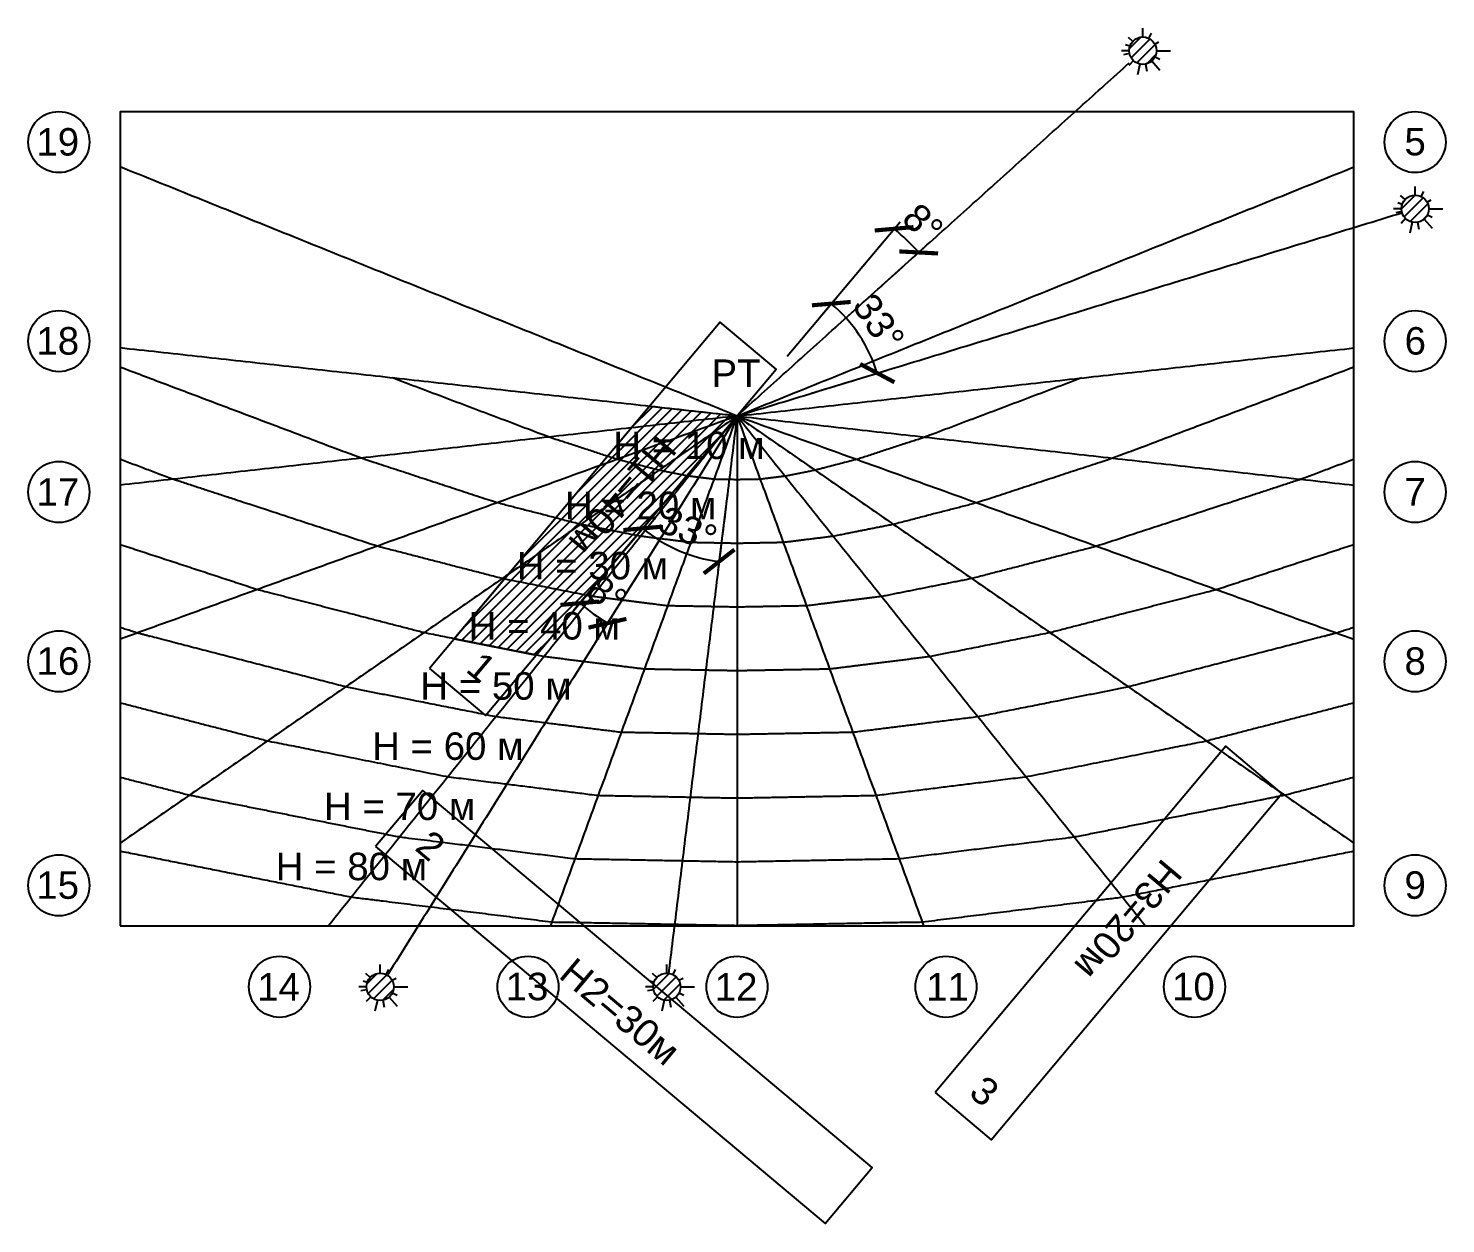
# Model space of a CAD drawing. Header units: metres. Extents: x -136 to 1605, y -2105 to 333.
# Drawn here: x -115.9 to 115.9, y -1132.2 to -936.6 of the extents above; entities that cross this region are included whole.
import ezdxf

# ---------------------------------------------------------------- set-up
doc = ezdxf.new("R2010")
doc.units = ezdxf.units.M
doc.layers.add('118', color=7, linetype='Continuous', true_color=0x000000)
doc.styles.add('Meters Architectural', font='arial.ttf')
doc.dimstyles.new('Meters Architectural', dxfattribs={"dimscale": 1.5, "dimtxt": 3, "dimasz": 3, "dimexe": 1, "dimexo": 0.5, "dimgap": 1, "dimtad": 1, "dimtoh": 1, "dimdec": 0, "dimzin": 1, "dimdsep": 46, "dimtxsty": 'Meters Architectural', "dimblk": 'ARCHTICK', "dimcen": 3, "dimdle": 1.5, "dimadec": 0, "dimazin": 1, "dimtfac": 1, "dimtdec": 4, "dimtix": 1, "dimtofl": 0, "dimtmove": 1, "dimatfit": 3, "dimldrblk": 'OPEN90', "dimfxl": 1, "dimtolj": 1, "dimtzin": 1, "dimarcsym": 0})
pattern_1 = [(45, (-6e-16, 0), (-0.8838835, 0.8838835), [])]

# ---------------------------------------------------------------- blocks, each defined once
blk = doc.blocks.new('_ArchTick')
at = {"color": 0, "linetype": 'ByBlock', "const_width": 0.15}
blk.add_lwpolyline([(-0.5, -0.5), (0.5, 0.5)], dxfattribs=at)
blk = doc.blocks.new('*D35')
at = {"layer": '118', "color": 0, "lineweight": -2}
for p, q in [((-8.2, -1009.77), (-16.39, -1019.53)), ((-1.55, -1012.65), (-3.11, -1025.31))]:
    blk.add_line(p, q, dxfattribs=at)
blk.add_arc((0, -1000), 24, 230, 263, dxfattribs=at)
at = {"layer": 'Defpoints', "color": 0}
for p in [(0, -1000), (0, -1000), (-7.71, -1009.19), (-1.46, -1011.91), (-11.64, -1020.99)]:
    blk.add_point(p, dxfattribs=at)
at = {"layer": '118', "color": 0, "lineweight": -2, "xscale": 4.5, "yscale": 4.5, "zscale": 4.5}
for p, rotation in [((-15.43, -1018.39), 140.0000000000002), ((-2.92, -1023.82), 352.9999999999695)]:
    blk.add_blockref('_ArchTick', p, dxfattribs=dict(at, rotation=rotation))
at = {"layer": '118', "color": 0, "insert": (-8.06, -1018.53), "char_height": 4.5, "attachment_point": 5, "rotation": 336.5, "style": 'Meters Architectural'}
blk.add_mtext('\\A1;33%%d', dxfattribs=at)
blk = doc.blocks.new('_Open90')
at = {"color": 0, "linetype": 'ByBlock', "lineweight": -2}
for p, q in [((0, 0), (-1, 0)), ((-0.5, 0.5), (0, 0)), ((0, 0), (-0.5, -0.5))]:
    blk.add_line(p, q, dxfattribs=at)
blk = doc.blocks.new('*D36')
at = {"layer": '118', "color": 0, "lineweight": -2}
for p, q in [((8.2, -990.23), (16.39, -980.47)), ((12.19, -996.27), (24.39, -992.54))]:
    blk.add_line(p, q, dxfattribs=at)
blk.add_arc((0, -1000), 24, 17, 50, dxfattribs=at)
at = {"layer": 'Defpoints', "color": 0}
for p in [(21.19, -988.73), (7.71, -990.81), (11.48, -996.49), (0, -1000), (0, -1000)]:
    blk.add_point(p, dxfattribs=at)
at = {"layer": '118', "color": 0, "lineweight": -2, "xscale": 4.5, "yscale": 4.5, "zscale": 4.5}
for p, rotation in [((15.43, -981.61), 140.0000000000002), ((22.95, -992.98), 287.0000000000308)]:
    blk.add_blockref('_ArchTick', p, dxfattribs=dict(at, rotation=rotation))
at = {"layer": '118', "color": 0, "insert": (23.18, -984.66), "char_height": 4.5, "attachment_point": 5, "rotation": 303.5, "style": 'Meters Architectural'}
blk.add_mtext('\\A1;33%%d', dxfattribs=at)
blk = doc.blocks.new('*D37')
at = {"layer": '118', "color": 0, "lineweight": -2}
for p, q in [((-13.34, -1015.9), (-26.68, -1031.79)), ((-11, -1017.6), (-21.99, -1035.19))]:
    blk.add_line(p, q, dxfattribs=at)
blk.add_arc((0, -1000), 40, 230, 238, dxfattribs=at)
at = {"layer": 'Defpoints', "color": 0}
for p in [(0, -1000), (0, -1000), (-12.86, -1015.32), (-10.6, -1016.96), (-24.26, -1031.8)]:
    blk.add_point(p, dxfattribs=at)
at = {"layer": '118', "color": 0, "lineweight": -2, "xscale": 4.5, "yscale": 4.5, "zscale": 4.5}
for p, rotation in [((-25.71, -1030.64), 140), ((-21.2, -1033.92), 327.9999999999927)]:
    blk.add_blockref('_ArchTick', p, dxfattribs=dict(at, rotation=rotation))
at = {"layer": '118', "color": 0, "insert": (-21.28, -1029.29), "char_height": 4.5, "attachment_point": 5, "rotation": 324, "style": 'Meters Architectural'}
blk.add_mtext('\\A1;8%%d', dxfattribs=at)
blk = doc.blocks.new('*D38')
at = {"layer": '118', "color": 0, "lineweight": -2}
for p, q in [((13.34, -984.1), (26.68, -968.21)), ((15.42, -986.12), (30.84, -972.23))]:
    blk.add_line(p, q, dxfattribs=at)
blk.add_arc((0, -1000), 40, 42, 50, dxfattribs=at)
at = {"layer": 'Defpoints', "color": 0}
for p in [(28.45, -971.88), (12.86, -984.68), (14.86, -986.62), (0, -1000), (0, -1000)]:
    blk.add_point(p, dxfattribs=at)
at = {"layer": '118', "color": 0, "lineweight": -2, "xscale": 4.5, "yscale": 4.5, "zscale": 4.5}
for p, rotation in [((25.71, -969.36), 140.0000000000001), ((29.73, -973.23), 312.0000000000075)]:
    blk.add_blockref('_ArchTick', p, dxfattribs=dict(at, rotation=rotation))
at = {"layer": '118', "color": 0, "insert": (30.42, -968.49), "char_height": 4.5, "attachment_point": 5, "rotation": 316, "style": 'Meters Architectural'}
blk.add_mtext('\\A1;8%%d', dxfattribs=at)

msp = doc.modelspace()

# ---------------------------------------------------------------- hatches: boundary and pattern name
at = {"layer": '118', "true_color": 0xff6b6b}
h = msp.add_hatch(dxfattribs=at)
h.set_pattern_fill('Hatch1', color=11, scale=10, angle=45, style=0, pattern_type=2)
h.set_pattern_definition([(45, (-5e-15, 0), (-0.8838835, 0.8838835), [])])
h.paths.add_polyline_path([(67.4, -938.21), (67.36, -938.19), (67.31, -938.17), (67.26, -938.15), (67.22, -938.13), (67.17, -938.11), (67.12, -938.1), (67.07, -938.08), (67.02, -938.06), (66.97, -938.05), (66.92, -938.04), (66.86, -938.03), (66.81, -938.02), (66.76, -938.01), (66.7, -938), (66.65, -937.99), (66.59, -937.99), (66.54, -937.98), (66.48, -937.98), (66.43, -937.98), (66.37, -937.98), (66.31, -937.98), (66.26, -937.98), (66.2, -937.99), (66.14, -937.99), (66.09, -938), (66.03, -938.01), (65.97, -938.02), (65.92, -938.03), (65.86, -938.04), (65.8, -938.06), (65.75, -938.07), (65.69, -938.09), (65.64, -938.11), (65.58, -938.13), (65.53, -938.15), (65.48, -938.18), (65.43, -938.2), (65.37, -938.23), (65.32, -938.25), (65.27, -938.28), (65.22, -938.31), (65.18, -938.34), (65.13, -938.37), (65.08, -938.41), (65.04, -938.44), (64.99, -938.47), (64.95, -938.51), (64.91, -938.55), (64.87, -938.58), (64.83, -938.62), (64.79, -938.66), (64.75, -938.7), (64.72, -938.74), (64.68, -938.78), (64.65, -938.82), (64.62, -938.87), (64.58, -938.91), (64.55, -938.95), (64.53, -938.99), (64.5, -939.04), (64.47, -939.08), (64.45, -939.13), (64.42, -939.17), (64.4, -939.21), (64.38, -939.26), (64.36, -939.3), (64.34, -939.35), (64.32, -939.4), (64.3, -939.45), (64.28, -939.49), (64.27, -939.54), (64.25, -939.59), (64.24, -939.64), (64.22, -939.7), (64.21, -939.75), (64.2, -939.8), (64.19, -939.86), (64.18, -939.91), (64.18, -939.96), (64.17, -940.02), (64.17, -940.08), (64.17, -940.13), (64.16, -940.19), (64.16, -940.24), (64.17, -940.3), (64.17, -940.36), (64.17, -940.41), (64.18, -940.47), (64.19, -940.53), (64.19, -940.58), (64.21, -940.64), (64.22, -940.7), (64.23, -940.75), (64.24, -940.81), (64.26, -940.87), (64.28, -940.92), (64.3, -940.98), (64.32, -941.03), (64.34, -941.08), (64.36, -941.14), (64.39, -941.19), (64.41, -941.24), (64.44, -941.29), (64.47, -941.34), (64.5, -941.39), (64.53, -941.44), (64.56, -941.48), (64.59, -941.53), (64.63, -941.58), (64.66, -941.62), (64.7, -941.66), (64.73, -941.7), (64.77, -941.75), (64.81, -941.79), (64.85, -941.82), (64.89, -941.86), (64.93, -941.9), (64.97, -941.93), (65.01, -941.97), (65.05, -942), (65.1, -942.03), (65.14, -942.06), (65.18, -942.09), (65.22, -942.12), (65.27, -942.14), (65.31, -942.17), (65.36, -942.19), (65.4, -942.21), (65.44, -942.23), (65.49, -942.26), (65.54, -942.28), (65.58, -942.3), (65.63, -942.31), (65.68, -942.33), (65.73, -942.35), (65.78, -942.36), (65.83, -942.38), (65.88, -942.39), (65.94, -942.4), (65.99, -942.41), (66.04, -942.42), (66.1, -942.43), (66.15, -942.44), (66.21, -942.44), (66.26, -942.45), (66.32, -942.45), (66.37, -942.45), (66.43, -942.45), (66.49, -942.45), (66.54, -942.44), (66.6, -942.44), (66.66, -942.43), (66.71, -942.43), (66.77, -942.42), (66.83, -942.41), (66.88, -942.4), (66.94, -942.38), (67, -942.37), (67.05, -942.35), (67.11, -942.33), (67.16, -942.32), (67.22, -942.3), (67.27, -942.27), (67.32, -942.25), (67.37, -942.23), (67.43, -942.2), (67.48, -942.17), (67.53, -942.14), (67.58, -942.12), (67.62, -942.08), (67.67, -942.05), (67.72, -942.02), (67.76, -941.99), (67.81, -941.95), (67.85, -941.92), (67.89, -941.88), (67.93, -941.84), (67.97, -941.8), (68.01, -941.76), (68.05, -941.72), (68.08, -941.68), (68.12, -941.64), (68.15, -941.6), (68.18, -941.56), (68.22, -941.52), (68.25, -941.48), (68.27, -941.43), (68.3, -941.39), (68.33, -941.35), (68.35, -941.3), (68.38, -941.26), (68.4, -941.21), (68.42, -941.17), (68.44, -941.12), (68.46, -941.08), (68.48, -941.03), (68.5, -940.98), (68.52, -940.93), (68.53, -940.88), (68.55, -940.83), (68.56, -940.78), (68.58, -940.73), (68.59, -940.68), (68.6, -940.62), (68.61, -940.57), (68.62, -940.52), (68.62, -940.46), (68.63, -940.41), (68.63, -940.35), (68.63, -940.3), (68.64, -940.24), (68.64, -940.18), (68.63, -940.13), (68.63, -940.07), (68.63, -940.01), (68.62, -939.96), (68.61, -939.9), (68.6, -939.84), (68.59, -939.79), (68.58, -939.73), (68.57, -939.67), (68.55, -939.62), (68.54, -939.56), (68.52, -939.51), (68.5, -939.45), (68.48, -939.4), (68.46, -939.34), (68.44, -939.29), (68.41, -939.24), (68.39, -939.19), (68.36, -939.14), (68.33, -939.09), (68.3, -939.04), (68.27, -938.99), (68.24, -938.94), (68.21, -938.9), (68.17, -938.85), (68.14, -938.81), (68.1, -938.76), (68.07, -938.72), (68.03, -938.68), (67.99, -938.64), (67.95, -938.6), (67.91, -938.57), (67.87, -938.53), (67.83, -938.49), (67.79, -938.46), (67.75, -938.43), (67.7, -938.4), (67.66, -938.37), (67.62, -938.34), (67.58, -938.31), (67.53, -938.28), (67.49, -938.26), (67.44, -938.24)], flags=0)
h = msp.add_hatch(dxfattribs=at)
h.set_pattern_fill('Hatch1', color=11, scale=10, angle=45, style=0, pattern_type=2)
h.set_pattern_definition([(45, (6e-15, 0), (-0.8838835, 0.8838835), [])])
h.paths.add_polyline_path([(111.95, -964.08), (111.9, -964.06), (111.86, -964.04), (111.81, -964.02), (111.76, -964), (111.71, -963.98), (111.67, -963.96), (111.62, -963.95), (111.57, -963.93), (111.51, -963.92), (111.46, -963.9), (111.41, -963.89), (111.36, -963.88), (111.3, -963.87), (111.25, -963.87), (111.19, -963.86), (111.14, -963.85), (111.08, -963.85), (111.03, -963.85), (110.97, -963.84), (110.92, -963.84), (110.86, -963.85), (110.8, -963.85), (110.75, -963.85), (110.69, -963.86), (110.63, -963.87), (110.57, -963.88), (110.52, -963.89), (110.46, -963.9), (110.41, -963.91), (110.35, -963.93), (110.29, -963.94), (110.24, -963.96), (110.18, -963.98), (110.13, -964), (110.08, -964.02), (110.02, -964.04), (109.97, -964.07), (109.92, -964.09), (109.87, -964.12), (109.82, -964.15), (109.77, -964.18), (109.72, -964.21), (109.67, -964.24), (109.63, -964.27), (109.58, -964.31), (109.54, -964.34), (109.5, -964.38), (109.45, -964.41), (109.41, -964.45), (109.37, -964.49), (109.34, -964.53), (109.3, -964.57), (109.26, -964.61), (109.23, -964.65), (109.19, -964.69), (109.16, -964.73), (109.13, -964.78), (109.1, -964.82), (109.07, -964.86), (109.04, -964.9), (109.02, -964.95), (108.99, -964.99), (108.97, -965.04), (108.95, -965.08), (108.92, -965.13), (108.9, -965.17), (108.88, -965.22), (108.86, -965.26), (108.85, -965.31), (108.83, -965.36), (108.81, -965.41), (108.8, -965.46), (108.78, -965.51), (108.77, -965.56), (108.76, -965.62), (108.75, -965.67), (108.74, -965.72), (108.73, -965.78), (108.72, -965.83), (108.72, -965.89), (108.71, -965.94), (108.71, -966), (108.71, -966.05), (108.71, -966.11), (108.71, -966.17), (108.71, -966.22), (108.72, -966.28), (108.72, -966.34), (108.73, -966.39), (108.74, -966.45), (108.75, -966.51), (108.76, -966.56), (108.78, -966.62), (108.79, -966.68), (108.81, -966.73), (108.82, -966.79), (108.84, -966.84), (108.86, -966.9), (108.89, -966.95), (108.91, -967), (108.93, -967.06), (108.96, -967.11), (108.99, -967.16), (109.01, -967.21), (109.04, -967.26), (109.07, -967.3), (109.11, -967.35), (109.14, -967.4), (109.17, -967.44), (109.21, -967.49), (109.24, -967.53), (109.28, -967.57), (109.32, -967.61), (109.36, -967.65), (109.39, -967.69), (109.43, -967.73), (109.47, -967.76), (109.52, -967.8), (109.56, -967.83), (109.6, -967.87), (109.64, -967.9), (109.68, -967.93), (109.73, -967.95), (109.77, -967.98), (109.81, -968.01), (109.86, -968.03), (109.9, -968.06), (109.95, -968.08), (109.99, -968.1), (110.04, -968.12), (110.08, -968.14), (110.13, -968.16), (110.18, -968.18), (110.23, -968.2), (110.28, -968.21), (110.33, -968.23), (110.38, -968.24), (110.43, -968.26), (110.48, -968.27), (110.53, -968.28), (110.59, -968.29), (110.64, -968.3), (110.7, -968.3), (110.75, -968.31), (110.81, -968.31), (110.86, -968.31), (110.92, -968.32), (110.98, -968.32), (111.03, -968.31), (111.09, -968.31), (111.15, -968.31), (111.2, -968.3), (111.26, -968.29), (111.32, -968.29), (111.37, -968.28), (111.43, -968.26), (111.49, -968.25), (111.54, -968.24), (111.6, -968.22), (111.65, -968.2), (111.71, -968.18), (111.76, -968.16), (111.82, -968.14), (111.87, -968.12), (111.92, -968.09), (111.97, -968.07), (112.02, -968.04), (112.07, -968.01), (112.12, -967.98), (112.17, -967.95), (112.22, -967.92), (112.26, -967.89), (112.31, -967.85), (112.35, -967.82), (112.4, -967.78), (112.44, -967.75), (112.48, -967.71), (112.52, -967.67), (112.56, -967.63), (112.59, -967.59), (112.63, -967.55), (112.66, -967.51), (112.7, -967.47), (112.73, -967.43), (112.76, -967.39), (112.79, -967.34), (112.82, -967.3), (112.85, -967.26), (112.87, -967.21), (112.9, -967.17), (112.92, -967.12), (112.95, -967.08), (112.97, -967.04), (112.99, -966.99), (113.01, -966.94), (113.03, -966.9), (113.05, -966.85), (113.06, -966.8), (113.08, -966.75), (113.09, -966.7), (113.11, -966.65), (113.12, -966.6), (113.13, -966.54), (113.14, -966.49), (113.15, -966.44), (113.16, -966.38), (113.17, -966.33), (113.17, -966.27), (113.18, -966.22), (113.18, -966.16), (113.18, -966.11), (113.18, -966.05), (113.18, -965.99), (113.18, -965.94), (113.17, -965.88), (113.17, -965.82), (113.16, -965.77), (113.15, -965.71), (113.14, -965.65), (113.13, -965.6), (113.12, -965.54), (113.1, -965.48), (113.08, -965.43), (113.07, -965.37), (113.05, -965.32), (113.03, -965.26), (113.01, -965.21), (112.98, -965.16), (112.96, -965.11), (112.93, -965.05), (112.91, -965), (112.88, -964.95), (112.85, -964.9), (112.82, -964.86), (112.79, -964.81), (112.75, -964.76), (112.72, -964.72), (112.68, -964.67), (112.65, -964.63), (112.61, -964.59), (112.57, -964.55), (112.54, -964.51), (112.5, -964.47), (112.46, -964.43), (112.42, -964.4), (112.38, -964.36), (112.34, -964.33), (112.29, -964.3), (112.25, -964.26), (112.21, -964.23), (112.17, -964.21), (112.12, -964.18), (112.08, -964.15), (112.03, -964.13), (111.99, -964.1)], flags=0)
at = {"layer": '118', "true_color": 0xd671f5}
h = msp.add_hatch(dxfattribs=at)
h.set_pattern_fill('Hatch1', color=201, scale=10, angle=45, style=0, pattern_type=2)
h.set_pattern_definition([(45, (3e-16, 0), (-0.8838835, 0.8838835), [])])
h.paths.add_polyline_path([(-32.84, -1039.13), (0, -1000), (-14.34, -998.42), (-46.26, -1036.46)], flags=0)
at = {"layer": '118', "true_color": 0xff6b6b}
h = msp.add_hatch(dxfattribs=at)
h.set_pattern_fill('Hatch1', color=11, scale=10, angle=45, style=0, pattern_type=2)
h.set_pattern_definition(pattern_1)
h.paths.add_polyline_path([(-57.38, -1091.42), (-57.42, -1091.4), (-57.47, -1091.38), (-57.51, -1091.36), (-57.56, -1091.34), (-57.61, -1091.32), (-57.66, -1091.31), (-57.71, -1091.29), (-57.76, -1091.27), (-57.81, -1091.26), (-57.86, -1091.25), (-57.91, -1091.24), (-57.97, -1091.23), (-58.02, -1091.22), (-58.07, -1091.21), (-58.13, -1091.2), (-58.18, -1091.2), (-58.24, -1091.19), (-58.3, -1091.19), (-58.35, -1091.19), (-58.41, -1091.19), (-58.46, -1091.19), (-58.52, -1091.19), (-58.58, -1091.2), (-58.63, -1091.2), (-58.69, -1091.21), (-58.75, -1091.22), (-58.81, -1091.23), (-58.86, -1091.24), (-58.92, -1091.25), (-58.97, -1091.27), (-59.03, -1091.28), (-59.08, -1091.3), (-59.14, -1091.32), (-59.19, -1091.34), (-59.25, -1091.36), (-59.3, -1091.39), (-59.35, -1091.41), (-59.4, -1091.44), (-59.45, -1091.46), (-59.5, -1091.49), (-59.55, -1091.52), (-59.6, -1091.55), (-59.65, -1091.58), (-59.69, -1091.62), (-59.74, -1091.65), (-59.78, -1091.68), (-59.83, -1091.72), (-59.87, -1091.76), (-59.91, -1091.79), (-59.95, -1091.83), (-59.99, -1091.87), (-60.02, -1091.91), (-60.06, -1091.95), (-60.1, -1091.99), (-60.13, -1092.03), (-60.16, -1092.08), (-60.19, -1092.12), (-60.22, -1092.16), (-60.25, -1092.2), (-60.28, -1092.25), (-60.31, -1092.29), (-60.33, -1092.34), (-60.35, -1092.38), (-60.38, -1092.42), (-60.4, -1092.47), (-60.42, -1092.51), (-60.44, -1092.56), (-60.46, -1092.61), (-60.48, -1092.66), (-60.49, -1092.7), (-60.51, -1092.75), (-60.53, -1092.8), (-60.54, -1092.85), (-60.55, -1092.91), (-60.56, -1092.96), (-60.58, -1093.01), (-60.58, -1093.07), (-60.59, -1093.12), (-60.6, -1093.17), (-60.6, -1093.23), (-60.61, -1093.29), (-60.61, -1093.34), (-60.61, -1093.4), (-60.61, -1093.45), (-60.61, -1093.51), (-60.61, -1093.57), (-60.6, -1093.62), (-60.6, -1093.68), (-60.59, -1093.74), (-60.58, -1093.79), (-60.57, -1093.85), (-60.56, -1093.91), (-60.55, -1093.96), (-60.53, -1094.02), (-60.52, -1094.08), (-60.5, -1094.13), (-60.48, -1094.19), (-60.46, -1094.24), (-60.44, -1094.29), (-60.41, -1094.35), (-60.39, -1094.4), (-60.36, -1094.45), (-60.34, -1094.5), (-60.31, -1094.55), (-60.28, -1094.6), (-60.25, -1094.65), (-60.22, -1094.69), (-60.18, -1094.74), (-60.15, -1094.79), (-60.12, -1094.83), (-60.08, -1094.87), (-60.04, -1094.91), (-60.01, -1094.96), (-59.97, -1095), (-59.93, -1095.03), (-59.89, -1095.07), (-59.85, -1095.11), (-59.81, -1095.14), (-59.77, -1095.18), (-59.72, -1095.21), (-59.68, -1095.24), (-59.64, -1095.27), (-59.6, -1095.3), (-59.55, -1095.33), (-59.51, -1095.35), (-59.47, -1095.38), (-59.42, -1095.4), (-59.38, -1095.42), (-59.33, -1095.44), (-59.29, -1095.47), (-59.24, -1095.49), (-59.19, -1095.5), (-59.15, -1095.52), (-59.1, -1095.54), (-59.05, -1095.56), (-59, -1095.57), (-58.95, -1095.59), (-58.89, -1095.6), (-58.84, -1095.61), (-58.79, -1095.62), (-58.73, -1095.63), (-58.68, -1095.64), (-58.63, -1095.65), (-58.57, -1095.65), (-58.52, -1095.66), (-58.46, -1095.66), (-58.4, -1095.66), (-58.35, -1095.66), (-58.29, -1095.66), (-58.23, -1095.65), (-58.18, -1095.65), (-58.12, -1095.64), (-58.06, -1095.64), (-58.01, -1095.63), (-57.95, -1095.62), (-57.89, -1095.61), (-57.84, -1095.59), (-57.78, -1095.58), (-57.73, -1095.56), (-57.67, -1095.54), (-57.62, -1095.53), (-57.56, -1095.51), (-57.51, -1095.48), (-57.45, -1095.46), (-57.4, -1095.44), (-57.35, -1095.41), (-57.3, -1095.38), (-57.25, -1095.35), (-57.2, -1095.33), (-57.15, -1095.29), (-57.11, -1095.26), (-57.06, -1095.23), (-57.01, -1095.2), (-56.97, -1095.16), (-56.93, -1095.13), (-56.89, -1095.09), (-56.85, -1095.05), (-56.81, -1095.01), (-56.77, -1094.97), (-56.73, -1094.93), (-56.69, -1094.89), (-56.66, -1094.85), (-56.63, -1094.81), (-56.59, -1094.77), (-56.56, -1094.73), (-56.53, -1094.69), (-56.5, -1094.64), (-56.48, -1094.6), (-56.45, -1094.56), (-56.42, -1094.51), (-56.4, -1094.47), (-56.38, -1094.42), (-56.36, -1094.38), (-56.33, -1094.33), (-56.31, -1094.29), (-56.3, -1094.24), (-56.28, -1094.19), (-56.26, -1094.14), (-56.24, -1094.09), (-56.23, -1094.04), (-56.21, -1093.99), (-56.2, -1093.94), (-56.19, -1093.89), (-56.18, -1093.83), (-56.17, -1093.78), (-56.16, -1093.73), (-56.16, -1093.67), (-56.15, -1093.62), (-56.15, -1093.56), (-56.14, -1093.51), (-56.14, -1093.45), (-56.14, -1093.39), (-56.14, -1093.34), (-56.15, -1093.28), (-56.15, -1093.22), (-56.16, -1093.17), (-56.16, -1093.11), (-56.17, -1093.05), (-56.18, -1093), (-56.19, -1092.94), (-56.21, -1092.88), (-56.22, -1092.83), (-56.24, -1092.77), (-56.26, -1092.72), (-56.28, -1092.66), (-56.3, -1092.61), (-56.32, -1092.55), (-56.34, -1092.5), (-56.36, -1092.45), (-56.39, -1092.4), (-56.42, -1092.35), (-56.45, -1092.3), (-56.48, -1092.25), (-56.51, -1092.2), (-56.54, -1092.15), (-56.57, -1092.11), (-56.6, -1092.06), (-56.64, -1092.02), (-56.67, -1091.97), (-56.71, -1091.93), (-56.75, -1091.89), (-56.79, -1091.85), (-56.83, -1091.81), (-56.87, -1091.78), (-56.91, -1091.74), (-56.95, -1091.7), (-56.99, -1091.67), (-57.03, -1091.64), (-57.07, -1091.61), (-57.12, -1091.58), (-57.16, -1091.55), (-57.2, -1091.52), (-57.25, -1091.49), (-57.29, -1091.47), (-57.33, -1091.45)], flags=0)
h = msp.add_hatch(dxfattribs=at)
h.set_pattern_fill('Hatch1', color=11, scale=10, angle=45, style=0, pattern_type=2)
h.set_pattern_definition(pattern_1)
h.paths.add_polyline_path([(-10.47, -1091.42), (-10.52, -1091.4), (-10.56, -1091.38), (-10.61, -1091.36), (-10.65, -1091.34), (-10.7, -1091.32), (-10.75, -1091.31), (-10.8, -1091.29), (-10.85, -1091.27), (-10.9, -1091.26), (-10.95, -1091.25), (-11.01, -1091.24), (-11.06, -1091.23), (-11.11, -1091.22), (-11.17, -1091.21), (-11.22, -1091.2), (-11.28, -1091.2), (-11.33, -1091.19), (-11.39, -1091.19), (-11.44, -1091.19), (-11.5, -1091.19), (-11.56, -1091.19), (-11.61, -1091.19), (-11.67, -1091.2), (-11.73, -1091.2), (-11.79, -1091.21), (-11.84, -1091.22), (-11.9, -1091.23), (-11.96, -1091.24), (-12.01, -1091.25), (-12.07, -1091.27), (-12.12, -1091.28), (-12.18, -1091.3), (-12.23, -1091.32), (-12.29, -1091.34), (-12.34, -1091.36), (-12.39, -1091.39), (-12.45, -1091.41), (-12.5, -1091.44), (-12.55, -1091.46), (-12.6, -1091.49), (-12.65, -1091.52), (-12.69, -1091.55), (-12.74, -1091.58), (-12.79, -1091.62), (-12.83, -1091.65), (-12.88, -1091.68), (-12.92, -1091.72), (-12.96, -1091.76), (-13, -1091.79), (-13.04, -1091.83), (-13.08, -1091.87), (-13.12, -1091.91), (-13.15, -1091.95), (-13.19, -1091.99), (-13.22, -1092.03), (-13.26, -1092.08), (-13.29, -1092.12), (-13.32, -1092.16), (-13.35, -1092.2), (-13.37, -1092.25), (-13.4, -1092.29), (-13.42, -1092.34), (-13.45, -1092.38), (-13.47, -1092.42), (-13.49, -1092.47), (-13.51, -1092.51), (-13.53, -1092.56), (-13.55, -1092.61), (-13.57, -1092.66), (-13.59, -1092.7), (-13.6, -1092.75), (-13.62, -1092.8), (-13.63, -1092.85), (-13.65, -1092.91), (-13.66, -1092.96), (-13.67, -1093.01), (-13.68, -1093.07), (-13.69, -1093.12), (-13.69, -1093.17), (-13.7, -1093.23), (-13.7, -1093.29), (-13.71, -1093.34), (-13.71, -1093.4), (-13.71, -1093.45), (-13.71, -1093.51), (-13.7, -1093.57), (-13.7, -1093.62), (-13.69, -1093.68), (-13.68, -1093.74), (-13.68, -1093.79), (-13.67, -1093.85), (-13.65, -1093.91), (-13.64, -1093.96), (-13.63, -1094.02), (-13.61, -1094.08), (-13.59, -1094.13), (-13.57, -1094.19), (-13.55, -1094.24), (-13.53, -1094.29), (-13.51, -1094.35), (-13.48, -1094.4), (-13.46, -1094.45), (-13.43, -1094.5), (-13.4, -1094.55), (-13.37, -1094.6), (-13.34, -1094.65), (-13.31, -1094.69), (-13.28, -1094.74), (-13.24, -1094.79), (-13.21, -1094.83), (-13.17, -1094.87), (-13.14, -1094.91), (-13.1, -1094.96), (-13.06, -1095), (-13.02, -1095.03), (-12.98, -1095.07), (-12.94, -1095.11), (-12.9, -1095.14), (-12.86, -1095.18), (-12.82, -1095.21), (-12.78, -1095.24), (-12.73, -1095.27), (-12.69, -1095.3), (-12.65, -1095.33), (-12.6, -1095.35), (-12.56, -1095.38), (-12.52, -1095.4), (-12.47, -1095.42), (-12.43, -1095.44), (-12.38, -1095.47), (-12.33, -1095.49), (-12.29, -1095.5), (-12.24, -1095.52), (-12.19, -1095.54), (-12.14, -1095.56), (-12.09, -1095.57), (-12.04, -1095.59), (-11.99, -1095.6), (-11.94, -1095.61), (-11.88, -1095.62), (-11.83, -1095.63), (-11.77, -1095.64), (-11.72, -1095.65), (-11.66, -1095.65), (-11.61, -1095.66), (-11.55, -1095.66), (-11.5, -1095.66), (-11.44, -1095.66), (-11.38, -1095.66), (-11.33, -1095.65), (-11.27, -1095.65), (-11.21, -1095.64), (-11.16, -1095.64), (-11.1, -1095.63), (-11.04, -1095.62), (-10.99, -1095.61), (-10.93, -1095.59), (-10.87, -1095.58), (-10.82, -1095.56), (-10.76, -1095.54), (-10.71, -1095.53), (-10.66, -1095.51), (-10.6, -1095.48), (-10.55, -1095.46), (-10.5, -1095.44), (-10.44, -1095.41), (-10.39, -1095.38), (-10.34, -1095.35), (-10.3, -1095.33), (-10.25, -1095.29), (-10.2, -1095.26), (-10.15, -1095.23), (-10.11, -1095.2), (-10.06, -1095.16), (-10.02, -1095.13), (-9.98, -1095.09), (-9.94, -1095.05), (-9.9, -1095.01), (-9.86, -1094.97), (-9.82, -1094.93), (-9.79, -1094.89), (-9.75, -1094.85), (-9.72, -1094.81), (-9.69, -1094.77), (-9.66, -1094.73), (-9.63, -1094.69), (-9.6, -1094.64), (-9.57, -1094.6), (-9.54, -1094.56), (-9.52, -1094.51), (-9.49, -1094.47), (-9.47, -1094.42), (-9.45, -1094.38), (-9.43, -1094.33), (-9.41, -1094.29), (-9.39, -1094.24), (-9.37, -1094.19), (-9.35, -1094.14), (-9.34, -1094.09), (-9.32, -1094.04), (-9.31, -1093.99), (-9.3, -1093.94), (-9.28, -1093.89), (-9.27, -1093.83), (-9.26, -1093.78), (-9.26, -1093.73), (-9.25, -1093.67), (-9.24, -1093.62), (-9.24, -1093.56), (-9.24, -1093.51), (-9.24, -1093.45), (-9.24, -1093.39), (-9.24, -1093.34), (-9.24, -1093.28), (-9.24, -1093.22), (-9.25, -1093.17), (-9.26, -1093.11), (-9.27, -1093.05), (-9.28, -1093), (-9.29, -1092.94), (-9.3, -1092.88), (-9.32, -1092.83), (-9.33, -1092.77), (-9.35, -1092.72), (-9.37, -1092.66), (-9.39, -1092.61), (-9.41, -1092.55), (-9.43, -1092.5), (-9.46, -1092.45), (-9.48, -1092.4), (-9.51, -1092.35), (-9.54, -1092.3), (-9.57, -1092.25), (-9.6, -1092.2), (-9.63, -1092.15), (-9.66, -1092.11), (-9.7, -1092.06), (-9.73, -1092.02), (-9.77, -1091.97), (-9.8, -1091.93), (-9.84, -1091.89), (-9.88, -1091.85), (-9.92, -1091.81), (-9.96, -1091.78), (-10, -1091.74), (-10.04, -1091.7), (-10.08, -1091.67), (-10.12, -1091.64), (-10.17, -1091.61), (-10.21, -1091.58), (-10.25, -1091.55), (-10.3, -1091.52), (-10.34, -1091.49), (-10.38, -1091.47), (-10.43, -1091.45)], flags=0)

# ---------------------------------------------------------------- linework, layer by layer
at = {"layer": '118'}
for points in [[(66.4, -937.98), (66.4, -936.55)], [(64.75, -938.7), (64.03, -938.05)], [(67.4, -938.21), (67.82, -937.37)], [(68.36, -939.14), (69.04, -938.77)], [(64.16, -940.21), (62.89, -940.21)], [(64.21, -940.68), (63.23, -940.89)], [(64.28, -939.49), (63.59, -939.26)], [(68.4, -941.21), (69.18, -941.6)], [(68.64, -940.21), (70.94, -940.21)], [(64.86, -941.83), (64.12, -942.61)], [(65.93, -942.4), (65.55, -944.19)], [(66.81, -942.41), (67.03, -943.56)], [(67.88, -941.89), (69.19, -943.38)], [(109.3, -964.57), (108.58, -963.91)], [(110.95, -963.84), (110.95, -962.42)], [(111.95, -964.08), (112.37, -963.23)], [(112.91, -965.01), (113.58, -964.63)], [(108.71, -966.08), (107.44, -966.08)], [(108.76, -966.54), (107.78, -966.75)], [(108.83, -965.36), (108.13, -965.13)], [(113.18, -966.08), (115.49, -966.08)], [(109.4, -967.7), (108.67, -968.48)], [(110.48, -968.27), (110.1, -970.06)], [(111.36, -968.28), (111.57, -969.43)], [(112.42, -967.76), (113.73, -969.25)], [(112.95, -967.08), (113.73, -967.47)], [(-58.38, -1091.19), (-58.38, -1089.76)], [(-11.47, -1091.19), (-11.47, -1089.76)], [(-60.03, -1091.91), (-60.74, -1091.26)], [(-57.38, -1091.42), (-56.95, -1090.58)], [(-56.42, -1092.35), (-55.74, -1091.98)], [(-13.12, -1091.91), (-13.84, -1091.26)], [(-10.47, -1091.42), (-10.05, -1090.58)], [(-9.51, -1092.35), (-8.83, -1091.98)], [(-60.61, -1093.42), (-61.88, -1093.42)], [(-60.56, -1093.89), (-61.55, -1094.1)], [(-60.49, -1092.7), (-61.19, -1092.47)], [(-56.38, -1094.42), (-55.59, -1094.81)], [(-56.14, -1093.42), (-53.84, -1093.42)], [(-13.71, -1093.42), (-14.98, -1093.42)], [(-13.66, -1093.89), (-14.64, -1094.1)], [(-13.59, -1092.7), (-14.28, -1092.47)], [(-9.47, -1094.42), (-8.69, -1094.81)], [(-9.23, -1093.42), (-6.93, -1093.42)], [(-59.92, -1095.04), (-60.66, -1095.82)], [(-58.84, -1095.61), (-59.23, -1097.4)], [(-57.97, -1095.62), (-57.75, -1096.77)], [(-56.9, -1095.1), (-55.59, -1096.59)], [(-13.01, -1095.04), (-13.75, -1095.82)], [(-11.94, -1095.61), (-12.32, -1097.4)], [(-11.06, -1095.62), (-10.84, -1096.77)], [(-9.99, -1095.1), (-8.68, -1096.59)]]:
    msp.add_lwpolyline(points, dxfattribs=at)
for points in [[(-100.95, -1083.42), (100.95, -1083.42), (100.95, -950.21), (-100.95, -950.21)], [(-50.33, -1041.31), (-41.14, -1049.03), (6.43, -992.34), (-2.76, -984.63)], [(-32.84, -1039.13), (0, -1000), (-14.34, -998.42), (-46.26, -1036.46)], [(32.4, -1110.73), (41.59, -1118.45), (89.16, -1061.76), (79.97, -1054.05)], [(-59.14, -1070.48), (14.4, -1132.18), (22.12, -1122.99), (-51.42, -1061.28)]]:
    msp.add_lwpolyline(points, close=True, dxfattribs=at)
for centre, radius in [((66.4, -940.21), 2.24), ((66.4, -940.21), 2.24), ((-110.95, -955.17), 5), ((110.95, -955.17), 5), ((110.95, -966.08), 2.24), ((110.95, -966.08), 2.24), ((-110.95, -987.75), 5), ((110.95, -987.75), 5), ((-110.95, -1012.44), 5), ((110.95, -1012.44), 5), ((-110.95, -1040.16), 5), ((110.95, -1040.16), 5), ((-110.95, -1076.82), 5), ((110.95, -1076.82), 5), ((-74.85, -1093.42), 5), ((-34.19, -1093.42), 5), ((0, -1093.42), 5), ((34.19, -1093.42), 5), ((74.85, -1093.42), 5), ((-58.38, -1093.42), 2.24), ((-58.38, -1093.42), 2.24), ((-11.47, -1093.42), 2.24), ((-11.47, -1093.42), 2.24)]:
    msp.add_circle(centre, radius, dxfattribs=at)
for points in [[(0, -1000), (32.09, -971.11), (64.18, -942.21)], [(0, -1000), (-50.47, -979.61), (-100.95, -959.22)], [(0, -1000), (50.47, -979.61), (100.95, -959.22)], [(0, -1000), (54.47, -983.35), (108.95, -966.69)], [(0, -1000), (-50.47, -994.43), (-100.95, -988.86)], [(0, -1000), (50.47, -994.43), (100.95, -988.86)], [(0, -1000), (-50.47, -1005.66), (-100.95, -1011.32)], [(0, -1000), (-50.47, -1018.27), (-100.95, -1036.54)], [(0, -1000), (-50.47, -1034.95), (-100.95, -1069.9)], [(0, -1000), (-33.42, -1041.71), (-66.83, -1083.42)], [(0, -1000), (-28.56, -1045.71), (-57.13, -1091.42)], [(0, -1000), (-15.26, -1041.71), (-30.53, -1083.42)], [(0, -1000), (-5.61, -1045.71), (-11.23, -1091.42)], [(0, -1000), (0, -1041.71), (0, -1083.42)], [(0, -1000), (15.26, -1041.71), (30.53, -1083.42)], [(0, -1000), (33.42, -1041.71), (66.83, -1083.42)], [(0, -1000), (50.47, -1034.95), (100.95, -1069.9)], [(0, -1000), (50.47, -1018.27), (100.95, -1036.54)], [(0, -1000), (50.47, -1005.66), (100.95, -1011.32)]]:
    msp.add_open_spline(points, degree=2, dxfattribs=at)
for points, knots in [([(100.95, -992.01), (81.24, -999.46), (61.54, -1006.9), (50.39, -1010.56), (39.25, -1014.21), (32.43, -1015.97), (25.61, -1017.73), (20.69, -1018.71), (15.78, -1019.69), (11.68, -1020.2), (7.58, -1020.71), (3.79, -1020.78), (0, -1020.86), (-3.79, -1020.78), (-7.58, -1020.71), (-11.68, -1020.2), (-15.78, -1019.69), (-20.69, -1018.71), (-25.61, -1017.73), (-32.43, -1015.97), (-39.25, -1014.21), (-50.39, -1010.56), (-61.54, -1006.9), (-81.24, -999.46), (-100.95, -992.01)], [0.23034, 0.23034, 0.23034, 1, 1, 2, 2, 3, 3, 4, 4, 5, 5, 6, 6, 7, 7, 8, 8, 9, 9, 10, 10, 11, 11, 11.76966, 11.76966, 11.76966]), ([(56.37, -993.78), (43.57, -998.61), (30.77, -1003.45), (25.2, -1005.28), (19.63, -1007.1), (16.22, -1007.99), (12.81, -1008.87), (10.35, -1009.36), (7.89, -1009.85), (5.84, -1010.1), (3.79, -1010.36), (1.9, -1010.39), (0, -1010.43), (-1.9, -1010.39), (-3.79, -1010.36), (-5.84, -1010.1), (-7.89, -1009.85), (-10.35, -1009.36), (-12.81, -1008.87), (-16.22, -1007.99), (-19.63, -1007.1), (-25.2, -1005.28), (-30.77, -1003.45), (-43.57, -998.61), (-56.37, -993.78)], [0, 0, 0, 1, 1, 2, 2, 3, 3, 4, 4, 5, 5, 6, 6, 7, 7, 8, 8, 9, 9, 10, 10, 11, 11, 12, 12, 12]), ([(100.95, -1007.09), (96.62, -1008.72), (92.3, -1010.35), (75.59, -1015.83), (58.88, -1021.31), (48.65, -1023.96), (38.42, -1026.6), (31.04, -1028.07), (23.67, -1029.54), (17.52, -1030.31), (11.37, -1031.07), (5.69, -1031.18), (0, -1031.28), (-5.69, -1031.18), (-11.37, -1031.07), (-17.52, -1030.31), (-23.67, -1029.54), (-31.04, -1028.07), (-38.42, -1026.6), (-48.65, -1023.96), (-58.88, -1021.31), (-75.59, -1015.83), (-92.3, -1010.35), (-96.62, -1008.72), (-100.95, -1007.09)], [0.887472, 0.887472, 0.887472, 1, 1, 2, 2, 3, 3, 4, 4, 5, 5, 6, 6, 7, 7, 8, 8, 9, 9, 10, 10, 11, 11, 11.112528, 11.112528, 11.112528]), ([(100.95, -1021.06), (89.72, -1024.74), (78.5, -1028.42), (64.86, -1031.94), (51.22, -1035.47), (41.39, -1037.43), (31.55, -1039.39), (23.36, -1040.41), (15.16, -1041.43), (7.58, -1041.57), (0, -1041.71), (-7.58, -1041.57), (-15.16, -1041.43), (-23.36, -1040.41), (-31.55, -1039.39), (-41.39, -1037.43), (-51.22, -1035.47), (-64.86, -1031.94), (-78.5, -1028.42), (-89.72, -1024.74), (-100.95, -1021.06)], [1.496409, 1.496409, 1.496409, 2, 2, 3, 3, 4, 4, 5, 5, 6, 6, 7, 7, 8, 8, 9, 9, 10, 10, 10.503591, 10.503591, 10.503591]), ([(100.95, -1034.6), (99.54, -1035.06), (98.13, -1035.52), (81.08, -1039.93), (64.03, -1044.34), (51.74, -1046.79), (39.44, -1049.23), (29.2, -1050.51), (18.95, -1051.78), (9.48, -1051.96), (0, -1052.14), (-9.48, -1051.96), (-18.95, -1051.78), (-29.2, -1050.51), (-39.44, -1049.23), (-51.74, -1046.79), (-64.03, -1044.34), (-81.08, -1039.93), (-98.13, -1035.52), (-99.54, -1035.06), (-100.95, -1034.6)], [1.949394, 1.949394, 1.949394, 2, 2, 3, 3, 4, 4, 5, 5, 6, 6, 7, 7, 8, 8, 9, 9, 10, 10, 10.050606, 10.050606, 10.050606]), ([(100.95, -1046.97), (88.89, -1050.09), (76.84, -1053.2), (62.08, -1056.14), (47.33, -1059.08), (35.04, -1060.61), (22.74, -1062.14), (11.37, -1062.35), (0, -1062.57), (-11.37, -1062.35), (-22.74, -1062.14), (-35.04, -1060.61), (-47.33, -1059.08), (-62.08, -1056.14), (-76.84, -1053.2), (-88.89, -1050.09), (-100.95, -1046.97)], [2.410756, 2.410756, 2.410756, 3, 3, 4, 4, 5, 5, 6, 6, 7, 7, 8, 8, 9, 9, 9.589244, 9.589244, 9.589244]), ([(100.95, -1059.15), (95.29, -1060.61), (89.64, -1062.07), (72.43, -1065.5), (55.22, -1068.93), (40.88, -1070.71), (26.53, -1072.5), (13.27, -1072.75), (0, -1073), (-13.27, -1072.75), (-26.53, -1072.5), (-40.88, -1070.71), (-55.22, -1068.93), (-72.43, -1065.5), (-89.64, -1062.07), (-95.29, -1060.61), (-100.95, -1059.15)], [2.763218, 2.763218, 2.763218, 3, 3, 4, 4, 5, 5, 6, 6, 7, 7, 8, 8, 9, 9, 9.236782, 9.236782, 9.236782]), ([(0, -1083.42), (-15.16, -1083.14), (-30.32, -1082.85), (-46.71, -1080.81), (-63.11, -1078.77), (-82.03, -1075.01), (-100.95, -1071.24)], [6, 6, 6, 7, 7, 8, 8, 8.961778, 8.961778, 8.961778]), ([(100.95, -1071.24), (82.03, -1075.01), (63.11, -1078.77), (46.71, -1080.81), (30.32, -1082.85), (15.16, -1083.14), (0, -1083.42)], [3.038222, 3.038222, 3.038222, 4, 4, 5, 5, 6, 6, 6])]:
    msp.add_open_spline(points, degree=2, knots=knots, dxfattribs=at)

# ---------------------------------------------------------------- texts
at = {"layer": '118', "char_height": 4.5, "attachment_point": 1, "style": 'Meters Architectural'}
for s, insert, width in [('19', (-114.63, -952.88), 22.4022), ('5', (109.2, -952.84), 15.5054), ('18', (-114.63, -985.45), 22.4022), ('6', (109.23, -985.45), 15.4076), ('РТ', (-4.18, -990.75), 24.7989), ('H = 10 м', (-20.25, -1002.55), 57.4728), ('17', (-114.61, -1010.19), 22.3533), ('7', (109.2, -1010.16), 15.4076), ('H = 20 м', (-28.14, -1012.39), 57.4728), ('H = 30 м', (-36.03, -1022.24), 57.4728), ('H = 40 м', (-43.92, -1032.09), 57.4728), ('16', (-114.61, -1037.86), 22.3533), ('8', (109.21, -1037.86), 15.4565), ('H = 50 м', (-51.81, -1041.93), 57.4728), ('H = 60 м', (-59.69, -1051.78), 57.4728), ('H = 70 м', (-67.58, -1061.63), 57.4728), ('H = 80 м', (-75.47, -1071.47), 57.4728), ('15', (-114.64, -1074.52), 22.4511), ('9', (109.21, -1074.52), 15.4565), ('14', (-78.5, -1091.17), 22.3043), ('13', (-37.86, -1091.12), 22.3533), ('12', (-3.64, -1091.17), 22.2554), ('11', (30.95, -1091.17), 20.6413), ('10', (71.18, -1091.12), 22.3533)]:
    msp.add_mtext(s, dxfattribs=dict(at, insert=insert, width=width))
for s, insert, width, rotation in [('H1=40м', (-9.59, -1005.67), 54, 230), ('1', (-41.68, -1038.24), 13.6957, 320), ('2', (-50.01, -1067.45), 15.3098, 320), ('H3=20м', (73.14, -1075.09), 54, 230), ('H2=30м', (-26.48, -1088.35), 54, 320), ('3', (40.62, -1107.63), 15.4076, 320)]:
    msp.add_mtext(s, dxfattribs=dict(at, insert=insert, width=width, rotation=rotation))

# ---------------------------------------------------------------- dimensions: what is measured, and where the dimension line sits
at = {"layer": '118'}
for base, line1, line2, picture, middle in [((28.45, -971.88), ((12.86, -984.68), (0, -1000)), ((0, -1000), (14.86, -986.62)), '*D38', (30.42, -968.49)), ((21.19, -988.73), ((7.71, -990.81), (0, -1000)), ((0, -1000), (11.48, -996.49)), '*D36', (23.18, -984.66)), ((-24.26, -1031.8), ((-12.86, -1015.32), (0, -1000)), ((0, -1000), (-10.6, -1016.96)), '*D37', (-21.28, -1029.29)), ((-11.64, -1020.99), ((-7.71, -1009.19), (0, -1000)), ((0, -1000), (-1.46, -1011.91)), '*D35', (-8.06, -1018.53))]:
    dim = msp.add_angular_dim_2l(base=base, line1=line1, line2=line2, dimstyle='Meters Architectural', override={"dimtad": 1, "dimtxsty": 'Meters Architectural', "dimblk": 'ArchTick', "dimsah": 0}, dxfattribs=at)
    dim.commit()
    dim.dimension.update_dxf_attribs({"geometry": picture, "text_midpoint": middle})

doc.saveas('drawing.dxf')
